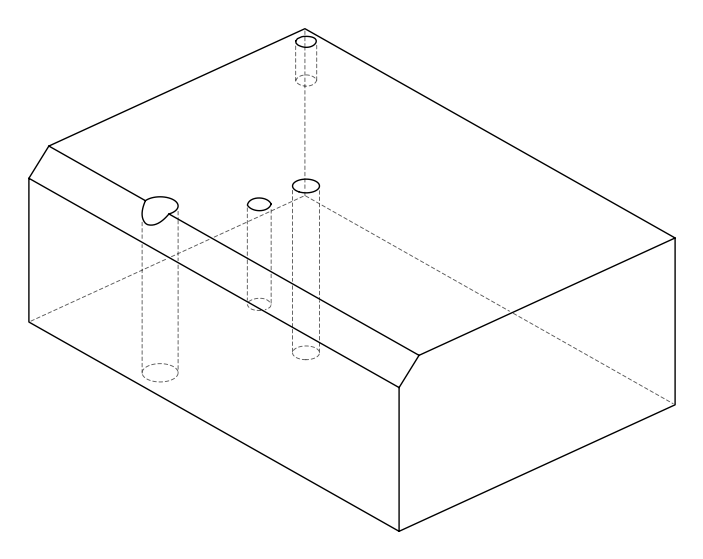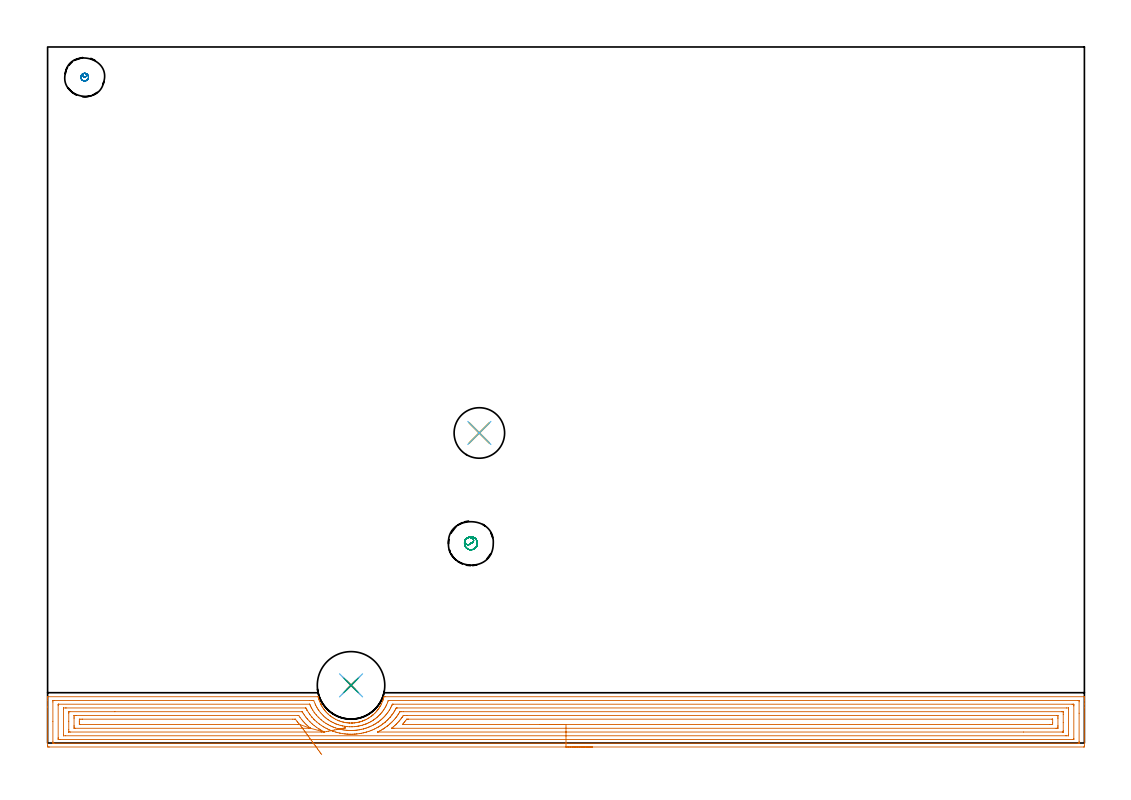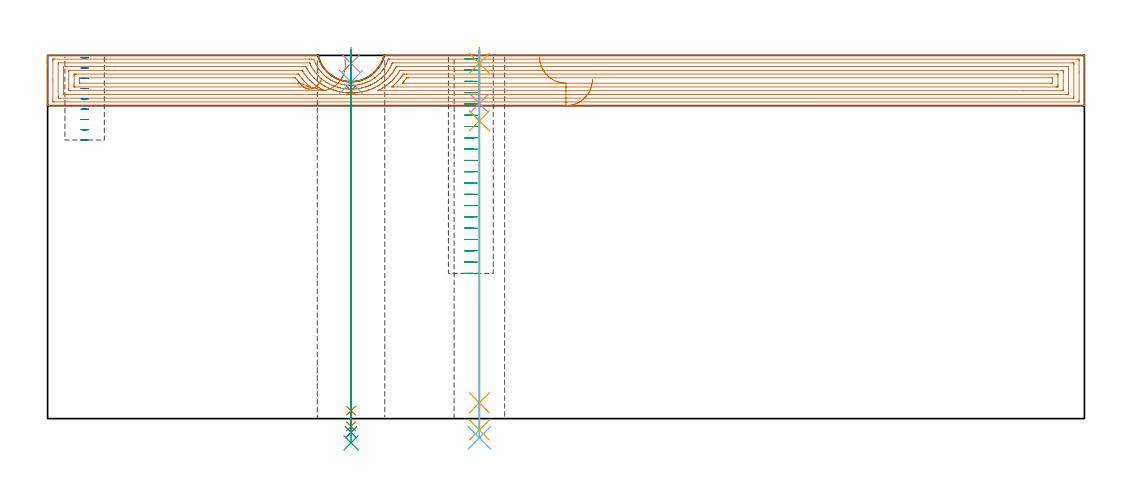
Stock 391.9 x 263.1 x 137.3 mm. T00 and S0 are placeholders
(PLAN: 12 operations, 9 tool changes, 27.9 min)
(1 AREA_MILL | FG_CHAMFER_SURFACE | UGT0205_001 | 22.06 min | 70738 mm3)
(2 MILL_BLIND_HOLE_FROM_SOLID_MATERIAL | STEP1POCKET | NXT0201_011 | Spiral | 0.5 min | 5570 mm3)
(3 MILL_BLIND_HOLE_FROM_SOLID_MATERIAL_1 | STEP1POCKET_1 | NXT0201_011 | Spiral | 2.01 min | 18471 mm3)
(4 SPOT_DRILL | STEP1HOLE | NXT0321_9005460120000 | 0.05 min | 156 mm3)
(5 SPOT_DRILL_1 | STEP1HOLE_1 | NXT0321_9005460120000 | 0.05 min | 188 mm3)
(6 DRILL_BLIND_HOLE_INTO_CENTER | STEP1HOLE | NXT0301_038 | 0.05 min | 249 mm3)
(7 GUN_DRILL_THROUGH_HOLE | STEP1HOLE | UGT0307_002 | 0.62 min | 3575 mm3)
(8 SPADE_DRILL_TO_ENLARGE_THROUGH_HOLE | STEP1HOLE | UGT0306_007 | 0.58 min | 25183 mm3)
(9 DRILL_TO_ENLARGE_THROUGH_HOLE | STEP1HOLE | UGT0301_386 | 0.6 min | 40123 mm3)
(10 DRILL_BLIND_HOLE_INTO_CENTER_1 | STEP1HOLE_1 | NXT0301_092 | 0.08 min | 1724 mm3)
(11 GUN_DRILL_THROUGH_HOLE_1 | STEP1HOLE_1 | UGT0307_009 | 0.68 min | 13608 mm3)
(12 DRILL_TO_ENLARGE_THROUGH_HOLE_1 | STEP1HOLE_1 | UGT0301_258 | 0.59 min | 23774 mm3)
(TOOL UGT0205_001 | Chamfer Mill 20 x 3 x 45 deg. | D20 FL50 Z2)
(TOOL NXT0201_011 | ENDMILL 12mm [2P460-1200-NA 1630] | D12 FL38 Z6)
(TOOL NXT0321_9005460120000 | NC Spot Drill, 142deg, 12mm, Carbide, Uncoated | D12 PA142 FL30 Z2)
(TOOL NXT0301_038 | Carbide Drill 6.7mm [860.1-0670-034A1-MM 2214] | D6.7 PA140 FL53 Z2)
(TOOL UGT0307_002 | Gun Drill 6 mm | D6 PA130 FL24 Z1)
(TOOL UGT0306_007 | Spade Drill 16.5mm | D16.5 PA132 FL10 Z2)
(TOOL UGT0301_386 | Twist Drill 25.5 mm | D25.5 PA118 FL165 Z2)
(TOOL NXT0301_092 | Carbide Drill 12.1mm [860.1-1210-061A1-MM 2214] | D12.1 PA140 FL77 Z2)
(TOOL UGT0307_009 | Gun Drill 12 mm | D12 PA130 FL24 Z1)
(TOOL UGT0301_258 | Twist Drill 19.1 mm | D19.1 PA118 FL140 Z2)
(OP 1 AREA_MILL)
G17 G21 G94 G90
T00 M6
G54
G17 G0 G90 X205.95 Y-1.5 S1061 M3
G43 Z147.3 H0
Z128.3
G94 G1 X205.912 Z127.428 F250.
X205.798 Z126.564
X205.609 Z125.712
X205.347 Z124.88
X205.013 Z124.074
X204.61 Z123.3
X204.142 Z122.564
X203.61 Z121.872
X203.021 Z121.229
X202.378 Z120.64
X201.686 Z120.109
X200.95 Z119.64
X200.176 Z119.237
X199.37 Z118.903
X198.538 Z118.641
X197.686 Z118.452
X196.822 Z118.338
X195.95 Z118.3
X0.626
X0.319 Y-1.497 Z118.302
X0.01 Y-1.492 Z118.306
X0. Y-1.179 Z118.619
Y13.614 Z133.41
Y16.021 Z135.816
Y16.736 Z136.535
Y17.029 Z136.828
X0.007 Y17.445 Z137.237
X0.01 Y17.497 Z137.288
X0.179 Y17.5 Z137.3
X102.087
X102.252 Y17.497 Z137.288
X102.272 Y17.441 Z137.234
X102.358 Y17.144 Z136.941
X102.421 Y16.912 Z136.708
X102.506 Y16.597 Z136.396
X102.579 Y16.346 Z136.145
X102.702 Y16.021 Z135.817
X102.766 Y15.848 Z135.647
X102.818 Y15.709 Z135.509
X103.194 Y14.824 Z134.62
X103.261 Y14.684 Z134.478
X103.328 Y14.542 Z134.34
X103.35 Y14.5 Z134.299
X103.428 Y14.349 Z134.149
X103.473 Y14.265 Z134.062
X103.488 Y14.238 Z134.035
X103.53 Y14.162 Z133.96
X103.659 Y13.935 Z133.735
X103.931 Y13.488 Z133.288
X104.218 Y13.048 Z132.848
X104.366 Y12.834 Z132.634
X104.625 Y12.495 Z132.294
X104.656 Y12.456 Z132.255
X104.769 Y12.315 Z132.112
X104.891 Y12.162 Z131.96
X105.073 Y11.946 Z131.745
X105.26 Y11.734 Z131.534
X105.422 Y11.565 Z131.363
X105.7 Y11.275 Z131.073
X105.923 Y11.058 Z130.855
X106.11 Y10.885 Z130.683
X106.153 Y10.845 Z130.643
X106.7 Y10.377 Z130.177
X106.865 Y10.245 Z130.044
X107.047 Y10.108 Z129.906
X107.484 Y9.799 Z129.596
X107.927 Y9.501 Z129.299
X108.384 Y9.233 Z129.03
X108.834 Y8.988 Z128.787
X109.611 Y8.613 Z128.413
X109.727 Y8.563 Z128.363
X110.133 Y8.405 Z128.202
X110.172 Y8.389 Z128.186
X110.634 Y8.223 Z128.021
X111.093 Y8.078 Z127.877
X111.514 Y7.962 Z127.759
X111.784 Y7.897 Z127.696
X111.92 Y7.865 Z127.662
X111.96 Y7.855 Z127.653
X112.195 Y7.806 Z127.605
X112.408 Y7.762 Z127.561
X112.6 Y7.726 Z127.525
X112.762 Y7.703 Z127.502
X112.95 Y7.675 Z127.475
X113.301 Y7.633 Z127.43
X113.767 Y7.592 Z127.385
X113.987 Y7.578 Z127.374
X114.155 Y7.57 Z127.362
X114.224 Y7.566 Z127.36
X114.753 Y7.553 Z127.351
X114.844 Y7.554 Z127.353
X115.049 Y7.56 Z127.356
X115.088 Y7.561 Z127.358
X115.17 Y7.565 Z127.364
X115.535 Y7.584 Z127.382
X115.943 Y7.622 Z127.418
X115.982 Y7.625 Z127.421
X116.15 Y7.646 Z127.443
X116.615 Y7.703 Z127.502
X116.8 Y7.728 Z127.524
X116.837 Y7.735 Z127.53
X116.875 Y7.742 Z127.538
X117.102 Y7.791 Z127.587
X117.284 Y7.831 Z127.626
X117.725 Y7.925 Z127.724
X117.769 Y7.934 Z127.734
X118.021 Y8. Z127.798
X118.216 Y8.051 Z127.849
X118.625 Y8.176 Z127.972
X118.662 Y8.187 Z127.984
X119.072 Y8.329 Z128.127
X119.11 Y8.343 Z128.141
X119.556 Y8.516 Z128.312
X119.738 Y8.591 Z128.391
X119.789 Y8.613 Z128.413
X119.966 Y8.698 Z128.496
X120.449 Y8.927 Z128.726
X120.898 Y9.165 Z128.963
X121.343 Y9.42 Z129.218
X121.471 Y9.502 Z129.298
X122.236 Y10.025 Z129.822
X122.51 Y10.234 Z130.034
X122.694 Y10.377 Z130.172
X122.71 Y10.389 Z130.185
X122.797 Y10.461 Z130.26
X122.983 Y10.618 Z130.417
X123.048 Y10.674 Z130.471
X123.095 Y10.713 Z130.511
X123.13 Y10.742 Z130.541
X123.698 Y11.274 Z131.074
X123.982 Y11.565 Z131.365
X124.023 Y11.607 Z131.407
X124.244 Y11.862 Z131.661
X124.503 Y12.162 Z131.96
X124.575 Y12.252 Z132.051
X124.737 Y12.456 Z132.252
X124.882 Y12.636 Z132.435
X124.917 Y12.678 Z132.478
X125.179 Y13.048 Z132.848
X125.329 Y13.276 Z133.075
X125.469 Y13.489 Z133.288
X125.555 Y13.627 Z133.427
X125.656 Y13.793 Z133.589
X125.745 Y13.936 Z133.735
X125.776 Y13.989 Z133.789
X125.799 Y14.027 Z133.827
X125.81 Y14.047 Z133.846
X125.911 Y14.238 Z134.034
X126.014 Y14.434 Z134.23
X126.203 Y14.823 Z134.621
X126.587 Y15.709 Z135.509
X126.704 Y16.008 Z135.808
X126.769 Y16.218 Z136.018
X126.888 Y16.597 Z136.395
X126.975 Y16.912 Z136.71
X127.002 Y17.007 Z136.805
X127.148 Y17.501 Z137.285
X127.564 Y17.5 Z137.3
X391.721
X391.89 Y17.497 Z137.288
X391.893 Y17.445 Z137.237
X391.9 Y17.029 Z136.828
Y16.736 Z136.535
Y16.021 Z135.816
Y14.772 Z134.569
Y13.347 Z133.143
Y-0.912 Z118.886
X391.898 Y-1.181 Z118.617
X391.89 Y-1.492 Z118.306
X391.579 Y-1.499 Z118.299
X195.95 Y-1.5 Z118.3
Y-0.086 Z119.714
X2.414 Y-0.085 Z119.715
X2.349 Y-0.084 Z119.716
X2.219 Y-0.081 Z119.719
X2.01 Y-0.073 Z119.727
X2.008 Y-0.021 Z119.779
X2.001 Y0.391 Z120.191
X2. Y8.206 Z128.006
Y15.542 Z135.342
X2.004 Y16.021 Z135.821
X2.007 Y16.071 Z135.871
X2.008 Y16.078 Z135.878
X2.067 Y16.082 Z135.882
X2.154 Y16.084 Z135.884
X2.284 Y16.086 Z135.886
X2.349
X98.958
X99.791 Y16.083 Z135.883
X99.852 Y16.08 Z135.88
X100.622 Y16.021 Z135.821
X101.147 Y14.73 Z134.53
X101.372 Y14.238 Z134.038
X101.64 Y13.704 Z133.504
X101.849 Y13.347 Z133.147
X102.158 Y12.831 Z132.631
X102.408 Y12.456 Z132.256
X102.534 Y12.273 Z132.073
X103.081 Y11.565 Z131.365
X103.428 Y11.151 Z130.951
X103.871 Y10.674 Z130.474
X104.322 Y10.22 Z130.02
X104.812 Y9.782 Z129.582
X105.216 Y9.439 Z129.239
X105.525 Y9.197 Z128.997
X105.943 Y8.891 Z128.691
X106.11 Y8.774 Z128.574
X106.478 Y8.524 Z128.324
X107.004 Y8.207 Z128.007
X107.084 Y8.161 Z127.961
X107.38 Y8. Z127.8
X107.898 Y7.736 Z127.536
X108.421 Y7.478 Z127.278
X108.792 Y7.316 Z127.116
X108.878 Y7.28 Z127.08
X108.939 Y7.256 Z127.056
X109.323 Y7.109 Z126.909
X109.686 Y6.981 Z126.781
X109.88 Y6.915 Z126.715
X110.58 Y6.708 Z126.508
X111.123 Y6.567 Z126.367
X111.474 Y6.486 Z126.286
X111.596 Y6.461 Z126.261
X112.313 Y6.327 Z126.127
X112.367 Y6.319 Z126.119
X113.166 Y6.218 Z126.018
X113.261 Y6.209 Z126.009
X113.271 Y6.208 Z126.008
X114.155 Y6.154 Z125.954
X114.222 Y6.151 Z125.951
X115.049 Y6.148 Z125.948
X115.118 Y6.149 Z125.949
X115.943 Y6.195 Z125.995
X115.964 Y6.196 Z125.996
X116.203 Y6.218 Z126.018
X116.879 Y6.3 Z126.1
X117.282 Y6.36 Z126.16
X117.626 Y6.427 Z126.227
X117.731 Y6.449 Z126.249
X118.271 Y6.571 Z126.371
X118.625 Y6.657 Z126.457
X118.984 Y6.751 Z126.551
X119.519 Y6.915 Z126.715
X119.665 Y6.963 Z126.763
X120.083 Y7.109 Z126.909
X120.36 Y7.214 Z127.014
X120.413 Y7.236 Z127.036
X120.947 Y7.468 Z127.268
X121.307 Y7.636 Z127.436
X121.552 Y7.755 Z127.555
X122.032 Y8. Z127.8
X122.165 Y8.071 Z127.871
X122.201 Y8.091 Z127.891
X122.703 Y8.391 Z128.191
X123.095 Y8.647 Z128.447
X123.241 Y8.745 Z128.545
X123.451 Y8.891 Z128.691
X123.762 Y9.117 Z128.917
X123.989 Y9.287 Z129.087
X124.264 Y9.508 Z129.308
X124.595 Y9.782 Z129.582
X124.748 Y9.917 Z129.717
X124.882 Y10.039 Z129.839
X125.206 Y10.351 Z130.151
X125.536 Y10.674 Z130.474
X125.654 Y10.796 Z130.596
X125.776 Y10.928 Z130.728
X126.071 Y11.271 Z131.071
X126.318 Y11.565 Z131.365
X126.476 Y11.759 Z131.559
X126.67 Y12.005 Z131.805
X126.859 Y12.268 Z132.068
X126.987 Y12.456 Z132.256
X127.216 Y12.804 Z132.604
X127.564 Y13.347 Z133.147
X127.873 Y13.93 Z133.73
X128.024 Y14.238 Z134.038
X128.162 Y14.534 Z134.334
X128.458 Y15.202 Z135.002
X128.678 Y15.801 Z135.601
X128.756 Y16.021 Z135.821
X128.769 Y16.057 Z135.857
X128.778 Y16.073 Z135.873
X128.782 Y16.077 Z135.877
X128.832 Y16.079 Z135.879
X129.092 Y16.084 Z135.884
X129.222 Y16.086 Z135.886
X129.287
X389.486 Y16.085 Z135.885
X389.551
X389.681 Y16.081 Z135.881
X389.89 Y16.073 Z135.873
X389.892 Y16.021 Z135.821
X389.899 Y15.61 Z135.41
X389.9 Y11.255 Z131.055
Y0.458 Z120.258
X389.896 Y-0.021 Z119.779
X389.893 Y-0.071 Z119.729
X389.892 Y-0.078 Z119.722
X389.833 Y-0.081 Z119.719
X389.747 Y-0.084 Z119.716
X389.616 Y-0.086 Z119.714
X389.551
X195.95
Y1.329 Z121.129
X4.636
X4.202 Y1.331 Z121.131
X4.058 Y1.333 Z121.133
X4.014 Y1.335 Z121.135
X4.009 Y1.427 Z121.227
X4.004 Y1.56 Z121.36
X4.001 Y1.762 Z121.562
X4. Y1.963 Z121.763
X4.001 Y14.238 Z134.038
X4.002 Y14.437 Z134.237
X4.01 Y14.64 Z134.44
X4.02 Y14.665 Z134.465
X4.04 Y14.667 Z134.467
X4.093 Y14.67 Z134.47
X4.202 Y14.671 Z134.471
X98.958
X99.02 Y14.67 Z134.47
X99.058 Y14.667 Z134.467
X99.073 Y14.665 Z134.465
X99.085 Y14.641 Z134.441
X99.173 Y14.453 Z134.253
X99.271 Y14.238 Z134.038
X99.528 Y13.671 Z133.471
X99.697 Y13.347 Z133.147
X99.852 Y13.057 Z132.857
X100.217 Y12.456 Z132.256
X100.746 Y11.634 Z131.434
X100.797 Y11.565 Z131.365
X100.953 Y11.359 Z131.159
X101.502 Y10.674 Z130.474
X101.64 Y10.507 Z130.307
X102.313 Y9.782 Z129.582
X102.534 Y9.56 Z129.36
X103.259 Y8.891 Z128.691
X103.428 Y8.745 Z128.545
X104.194 Y8.128 Z127.928
X104.322 Y8.036 Z127.836
X104.374 Y8. Z127.8
X105.216 Y7.434 Z127.234
X105.753 Y7.109 Z126.909
X106.11 Y6.91 Z126.71
X106.542 Y6.678 Z126.478
X107.004 Y6.455 Z126.255
X107.509 Y6.218 Z126.018
X107.898 Y6.053 Z125.853
X108.175 Y5.941 Z125.741
X108.792 Y5.718 Z125.518
X109.53 Y5.482 Z125.282
X109.686 Y5.437 Z125.237
X110.08 Y5.326 Z125.126
X110.58 Y5.204 Z125.004
X110.739 Y5.167 Z124.967
X111.474 Y5.025 Z124.825
X111.845 Y4.956 Z124.756
X112.367 Y4.888 Z124.688
X112.87 Y4.826 Z124.626
X113.261 Y4.795 Z124.595
X113.832 Y4.758 Z124.558
X114.155 Y4.742 Z124.542
X114.747 Y4.736 Z124.536
X115.049
X115.615 Y4.762 Z124.562
X115.943 Y4.782 Z124.582
X116.45 Y4.821 Z124.621
X116.837 Y4.866 Z124.666
X117.248 Y4.917 Z124.717
X117.731 Y4.982 Z124.782
X118.019 Y5.039 Z124.839
X118.625 Y5.164 Z124.964
X118.758 Y5.194 Z124.994
X119.328 Y5.326 Z125.126
X119.479 Y5.366 Z125.166
X119.519 Y5.377 Z125.177
X120.166 Y5.572 Z125.372
X120.413 Y5.65 Z125.45
X120.833 Y5.798 Z125.598
X121.307 Y5.974 Z125.774
X121.482 Y6.043 Z125.843
X121.901 Y6.218 Z126.018
X122.108 Y6.31 Z126.11
X122.201 Y6.354 Z126.154
X122.709 Y6.602 Z126.402
X123.095 Y6.8 Z126.6
X123.296 Y6.908 Z126.708
X123.657 Y7.109 Z126.909
X123.866 Y7.231 Z127.031
X123.989 Y7.306 Z127.106
X124.407 Y7.583 Z127.383
X124.882 Y7.901 Z127.701
X124.941 Y7.942 Z127.742
X125.021 Y8. Z127.8
X125.45 Y8.326 Z128.126
X125.776 Y8.578 Z128.378
X125.948 Y8.72 Z128.52
X126.147 Y8.891 Z128.691
X126.422 Y9.139 Z128.939
X126.67 Y9.367 Z129.167
X126.882 Y9.572 Z129.372
X127.093 Y9.782 Z129.582
X127.324 Y10.022 Z129.822
X127.564 Y10.284 Z130.084
X127.745 Y10.493 Z130.293
X127.897 Y10.674 Z130.474
X128.149 Y10.982 Z130.782
X128.458 Y11.369 Z131.169
X128.541 Y11.482 Z131.282
X128.598 Y11.565 Z131.365
X128.901 Y12.015 Z131.815
X129.191 Y12.456 Z132.256
X129.254 Y12.554 Z132.354
X129.352 Y12.714 Z132.514
X129.579 Y13.121 Z132.921
X129.699 Y13.347 Z133.147
X129.882 Y13.71 Z133.51
X130.131 Y14.238 Z134.038
X130.167 Y14.317 Z134.117
X130.246 Y14.497 Z134.297
X130.317 Y14.638 Z134.438
X130.338 Y14.665 Z134.465
X130.362 Y14.667 Z134.467
X130.476 Y14.669 Z134.469
X130.706 Y14.671 Z134.471
X387.264
X387.698 Y14.669 Z134.469
X387.842 Y14.667 Z134.467
X387.886 Y14.665 Z134.465
X387.891 Y14.574 Z134.374
X387.896 Y14.44 Z134.24
X387.899 Y14.238 Z134.038
X387.9 Y14.037 Z133.837
X387.899 Y1.762 Z121.562
X387.898 Y1.563 Z121.363
X387.89 Y1.36 Z121.16
X387.88 Y1.335 Z121.135
X387.86 Y1.333 Z121.133
X387.807 Y1.33 Z121.13
X387.698 Y1.329 Z121.129
X195.95
Y2.743 Z122.543
X6.793
X6.065 Y2.747 Z122.547
X6.024 Y2.749 Z122.549
X6.01 Y2.752 Z122.552
X6.008 Y2.774 Z122.574
X6.003 Y2.882 Z122.682
X6.001 Y3.099 Z122.899
Y12.897 Z132.697
X6.003 Y13.117 Z132.917
X6.008 Y13.226 Z133.026
X6.01 Y13.248 Z133.048
X6.028 Y13.251 Z133.051
X6.083 Y13.254 Z133.054
X6.884 Y13.257 Z133.057
X6.974
X97.44
X97.53 Y13.256 Z133.056
X97.574 Y13.253 Z133.053
X97.592 Y13.251 Z133.051
X97.611 Y13.237 Z133.037
X97.736 Y13.007 Z132.807
X97.994 Y12.526 Z132.326
X98.036 Y12.456 Z132.256
X98.065 Y12.408 Z132.208
X98.596 Y11.565 Z131.365
X98.958 Y11.011 Z130.811
X99.215 Y10.674 Z130.474
X99.852 Y9.86 Z129.66
X99.921 Y9.782 Z129.582
X100.604 Y9.033 Z128.833
X100.742 Y8.891 Z128.691
X100.746 Y8.887 Z128.687
X100.996 Y8.643 Z128.443
X101.64 Y8.05 Z127.85
X101.699 Y8. Z127.8
X102.534 Y7.329 Z127.129
X102.819 Y7.109 Z126.909
X103.428 Y6.688 Z126.488
X104.146 Y6.218 Z126.018
X104.322 Y6.108 Z125.908
X104.592 Y5.949 Z125.749
X105.216 Y5.619 Z125.419
X105.79 Y5.326 Z125.126
X106.11 Y5.172 Z124.972
X106.401 Y5.037 Z124.837
X107.004 Y4.787 Z124.587
X107.881 Y4.452 Z124.252
X107.898 Y4.446 Z124.246
X107.929 Y4.435 Z124.235
X108.792 Y4.172 Z123.972
X109.163 Y4.065 Z123.865
X109.686 Y3.93 Z123.73
X110.346 Y3.777 Z123.577
X110.58 Y3.73 Z123.53
X111.455 Y3.562 Z123.362
X111.474 Y3.56 Z123.36
X111.588 Y3.544 Z123.344
X112.367 Y3.448 Z123.248
X112.476 Y3.435 Z123.235
X113.104 Y3.382 Z123.182
X113.261 Y3.369 Z123.169
X113.449 Y3.357 Z123.157
X113.609 Y3.349 Z123.149
X114.155 Y3.328 Z123.128
X114.379 Y3.321 Z123.121
X114.548 Y3.32 Z123.12
X115.049 Y3.322 Z123.122
X115.266 Y3.328 Z123.128
X115.796 Y3.349 Z123.149
X115.943 Y3.357 Z123.157
X116.12 Y3.368 Z123.168
X116.267 Y3.38 Z123.18
X116.837 Y3.429 Z123.229
X116.942 Y3.439 Z123.239
X117.796 Y3.544 Z123.344
X118.504 Y3.665 Z123.465
X118.625 Y3.688 Z123.488
X119.241 Y3.821 Z123.621
X119.519 Y3.885 Z123.685
X119.963 Y3.992 Z123.792
X120.413 Y4.114 Z123.914
X120.663 Y4.186 Z123.986
X121.307 Y4.38 Z124.18
X121.349 Y4.393 Z124.193
X121.469 Y4.435 Z124.235
X122.003 Y4.633 Z124.433
X122.201 Y4.709 Z124.509
X122.64 Y4.888 Z124.688
X123.095 Y5.081 Z124.881
X123.264 Y5.157 Z124.957
X123.626 Y5.326 Z125.126
X123.869 Y5.445 Z125.245
X123.989 Y5.506 Z125.306
X124.452 Y5.755 Z125.555
X124.882 Y5.992 Z125.792
X125.026 Y6.074 Z125.874
X125.266 Y6.218 Z126.018
X125.577 Y6.417 Z126.217
X125.776 Y6.548 Z126.348
X126.109 Y6.777 Z126.577
X126.584 Y7.109 Z126.909
X126.634 Y7.145 Z126.945
X126.67 Y7.172 Z126.972
X127.136 Y7.536 Z127.336
X127.564 Y7.88 Z127.68
X127.63 Y7.935 Z127.735
X127.704 Y8. Z127.8
X128.096 Y8.361 Z128.161
X128.458 Y8.697 Z128.497
X128.557 Y8.793 Z128.593
X128.654 Y8.891 Z128.691
X128.996 Y9.246 Z129.046
X129.352 Y9.638 Z129.438
X129.419 Y9.716 Z129.516
X129.476 Y9.782 Z129.582
X129.822 Y10.205 Z130.005
X130.202 Y10.674 Z130.474
X130.221 Y10.698 Z130.498
X130.246 Y10.731 Z130.531
X130.585 Y11.227 Z131.027
X130.813 Y11.565 Z131.365
X130.942 Y11.763 Z131.563
X131.14 Y12.078 Z131.878
X131.354 Y12.456 Z132.256
X131.596 Y12.892 Z132.692
X131.711 Y13.103 Z132.903
X131.761 Y13.193 Z132.993
X131.792 Y13.246 Z133.046
X131.834 Y13.25 Z133.05
X132.034 Y13.255 Z133.055
X132.125 Y13.257 Z133.057
X385.107
X385.835 Y13.253 Z133.053
X385.875 Y13.251 Z133.051
X385.89 Y13.248 Z133.048
X385.892 Y13.226 Z133.026
X385.897 Y13.118 Z132.918
X385.899 Y12.901 Z132.701
Y3.104 Z122.904
X385.896 Y2.883 Z122.683
X385.892 Y2.774 Z122.574
X385.89 Y2.752 Z122.552
X385.872 Y2.749 Z122.549
X385.817 Y2.746 Z122.546
X385.016 Y2.743 Z122.543
X384.926
X195.95
Y4.157 Z123.957
X124.813 Y4.158 Z123.958
X124.775 Y4.159 Z123.959
X124.769 Y4.16 Z123.96
X124.789 Y4.172 Z123.972
X124.823 Y4.19 Z123.99
X124.882 Y4.219 Z124.019
X125.026 Y4.292 Z124.092
X125.307 Y4.435 Z124.235
X125.613 Y4.598 Z124.398
X125.776 Y4.688 Z124.488
X126.183 Y4.921 Z124.721
X126.67 Y5.206 Z125.006
X126.745 Y5.252 Z125.052
X126.859 Y5.326 Z125.126
X127.28 Y5.61 Z125.41
X127.564 Y5.804 Z125.604
X127.807 Y5.976 Z125.776
X128.141 Y6.218 Z126.018
X128.322 Y6.353 Z126.153
X128.458 Y6.458 Z126.258
X128.818 Y6.75 Z126.55
X129.254 Y7.109 Z126.909
X129.352 Y7.194 Z126.994
X129.77 Y7.583 Z127.383
X130.246 Y8.03 Z127.83
X130.668 Y8.471 Z128.271
X131.05 Y8.891 Z128.691
X131.092 Y8.939 Z128.739
X131.14 Y8.994 Z128.794
X131.496 Y9.427 Z129.227
X131.786 Y9.782 Z129.582
X131.895 Y9.921 Z129.721
X132.034 Y10.102 Z129.902
X132.27 Y10.439 Z130.239
X132.43 Y10.674 Z130.474
X132.628 Y10.973 Z130.773
X132.928 Y11.435 Z131.235
X133.161 Y11.811 Z131.611
X133.189 Y11.836 Z131.636
X133.264 Y11.838 Z131.638
X133.544 Y11.842 Z131.642
X133.822 Y11.843 Z131.643
X134.437
X383.228
X383.847 Y11.839 Z131.639
X383.879 Y11.836 Z131.636
X383.89 Y11.833 Z131.633
X383.896 Y11.79 Z131.59
X383.898 Y11.565 Z131.365
X383.9 Y10.895 Z130.695
Y7.776 Z127.576
Y4.657 Z124.457
X383.899 Y4.435 Z124.235
X383.897 Y4.268 Z124.068
X383.893 Y4.185 Z123.985
X383.891 Y4.169 Z123.969
X383.865 Y4.164 Z123.964
X383.787 Y4.161 Z123.961
X383.507 Y4.158 Z123.958
X368.927 Y4.157 Z123.957
X195.95
Y5.571 Z125.371
X130.894
X130.499 Y5.573 Z125.373
X130.246 Y5.575 Z125.375
X130.085 Y5.578 Z125.378
X130.168 Y5.677 Z125.477
X130.187 Y5.696 Z125.496
X130.246 Y5.748 Z125.548
X130.502 Y5.963 Z125.763
X130.802 Y6.218 Z126.018
X131.14 Y6.519 Z126.319
X131.446 Y6.804 Z126.604
X131.767 Y7.109 Z126.909
X131.902 Y7.24 Z127.04
X132.034 Y7.373 Z127.173
X132.34 Y7.695 Z127.495
X132.618 Y8. Z127.8
X132.763 Y8.164 Z127.964
X132.928 Y8.355 Z128.155
X133.171 Y8.649 Z128.449
X133.369 Y8.891 Z128.691
X133.569 Y9.143 Z128.943
X133.822 Y9.468 Z129.268
X133.953 Y9.652 Z129.452
X134.044 Y9.782 Z129.582
X134.318 Y10.179 Z129.979
X134.436 Y10.348 Z130.148
X134.483 Y10.413 Z130.213
X134.555 Y10.422 Z130.222
X134.716 Y10.425 Z130.225
X134.962 Y10.428 Z130.228
X135.61 Y10.429 Z130.229
X135.855
X381.441 Y10.428 Z130.228
X381.688 Y10.427 Z130.227
X381.821 Y10.424 Z130.224
X381.881 Y10.422 Z130.222
X381.89 Y10.391 Z130.191
X381.897 Y10.219 Z130.019
X381.899 Y9.782 Z129.582
X381.9 Y9.325 Z129.125
Y6.651 Z126.451
X381.899 Y6.218 Z126.018
X381.896 Y5.763 Z125.563
X381.89 Y5.608 Z125.408
X381.879 Y5.578 Z125.378
X381.845 Y5.576 Z125.376
X381.765 Y5.574 Z125.374
X381.441 Y5.572 Z125.372
X381.195 Y5.571 Z125.371
X195.95
Y6.985 Z126.785
X134.592 Y6.986 Z126.786
X134.344 Y6.989 Z126.789
X134.18 Y6.992 Z126.792
X134.106 Y6.999 Z126.799
X134.123 Y7.022 Z126.822
X134.195 Y7.109 Z126.909
X134.436 Y7.388 Z127.188
X134.716 Y7.713 Z127.513
X134.846 Y7.87 Z127.67
X134.953 Y8. Z127.8
X135.244 Y8.365 Z128.165
X135.61 Y8.83 Z128.63
X135.635 Y8.866 Z128.666
X135.654 Y8.891 Z128.691
X135.727 Y8.986 Z128.786
X135.743 Y9.004 Z128.804
X135.843 Y9.008 Z128.808
X136.008 Y9.012 Z128.812
X136.256 Y9.014 Z128.814
X136.38 Y9.015 Z128.815
X379.653
X379.777 Y9.014 Z128.814
X379.859 Y9.011 Z128.811
X379.884 Y9.008 Z128.808
X379.89 Y9.001 Z128.801
X379.895 Y8.973 Z128.773
X379.898 Y8.891 Z128.691
X379.899 Y7.754 Z127.554
X379.893 Y7.109 Z126.909
X379.89 Y6.992 Z126.792
X379.774 Y6.988 Z126.788
X379.653 Y6.987 Z126.787
X378.883 Y6.985 Z126.785
X195.95
X195.078 Z126.823
X194.214 Z126.937
X193.362 Z127.126
X192.53 Z127.388
X191.724 Z127.722
X190.95 Z128.125
X190.214 Z128.594
X189.522 Z129.125
X188.879 Z129.714
X188.29 Z130.358
X187.758 Z131.05
X187.29 Z131.785
X186.887 Z132.559
X186.553 Z133.365
X186.291 Z134.197
X186.102 Z135.049
X185.988 Z135.914
X185.95 Z136.785
G0 Z147.3
X112.369 Y5.707
Z135.695
G1 X112.496 Y5.732 Z134.832
X112.548 Y5.743 Z133.962
X112.526 Y5.738 Z133.089
X112.43 Y5.719 Z132.223
X112.26 Y5.685 Z131.368
X112.017 Y5.637 Z130.531
X111.704 Y5.575 Z129.719
X111.322 Y5.499 Z128.938
X110.876 Y5.41 Z128.194
X110.367 Y5.309 Z127.493
X109.8 Y5.197 Z126.839
X109.18 Y5.073 Z126.238
X108.511 Y4.94 Z125.695
X107.797 Y4.799 Z125.213
X107.046 Y4.649 Z124.796
X106.261 Y4.493 Z124.448
X105.45 Y4.332 Z124.171
X104.618 Y4.167 Z123.967
X104.596 Y4.162 Z123.962
X104.563 Y4.16 Z123.96
X104.322 Y4.158 Z123.958
X103.707 Y4.157 Z123.957
X103.428
X8.671 Y4.158 Z123.958
X8.053 Y4.161 Z123.961
X8.021 Y4.164 Z123.964
X8.01 Y4.167 Z123.967
X8.004 Y4.21 Z124.01
X8.001 Y4.435 Z124.235
X8. Y5.105 Z124.905
Y8.224 Z128.024
Y11.343 Z131.143
X8.001 Y11.565 Z131.365
X8.003 Y11.732 Z131.532
X8.007 Y11.815 Z131.615
X8.009 Y11.831 Z131.631
X8.035 Y11.836 Z131.636
X8.113 Y11.839 Z131.639
X8.393 Y11.842 Z131.642
X25.429 Y11.843 Z131.643
X95.998
X96.137 Y11.841 Z131.641
X96.206 Y11.838 Z131.638
X96.218 Y11.837 Z131.637
X96.237 Y11.817 Z131.617
X96.277 Y11.766 Z131.566
X96.402 Y11.565 Z131.365
X96.606 Y11.236 Z131.036
X96.972 Y10.674 Z130.474
X97.171 Y10.377 Z130.177
X97.627 Y9.782 Z129.582
X98.065 Y9.224 Z129.024
X98.218 Y9.044 Z128.844
X98.354 Y8.891 Z128.691
X98.958 Y8.24 Z128.04
X99.197 Y8. Z127.8
X99.852 Y7.381 Z127.181
X100.153 Y7.109 Z126.909
X100.746 Y6.626 Z126.426
X101.261 Y6.218 Z126.018
X101.64 Y5.946 Z125.746
X102.501 Y5.359 Z125.159
X102.534 Y5.338 Z125.138
X102.552 Y5.326 Z125.126
X103.097 Y4.995 Z124.795
X103.428 Y4.805 Z124.605
X104.109 Y4.435 Z124.235
X104.322 Y4.325 Z124.125
X104.548 Y4.21 Z124.01
X104.618 Y4.167 Z123.967
X99.363 Y5.577 Z125.377
X99.357 Y5.575 Z125.375
X99.327 Y5.573 Z125.373
X98.958 Y5.571 Z125.371
X98.713
X10.459 Y5.572 Z125.372
X10.212 Y5.573 Z125.373
X10.079 Y5.576 Z125.376
X10.019 Y5.578 Z125.378
X10.01 Y5.609 Z125.409
X10.003 Y5.781 Z125.581
X10.001 Y6.218 Z126.018
X10. Y6.676 Z126.476
Y9.349 Z129.149
X10.001 Y9.782 Z129.582
X10.004 Y10.237 Z130.037
X10.01 Y10.392 Z130.192
X10.021 Y10.422 Z130.222
X10.055 Y10.424 Z130.224
X10.135 Y10.426 Z130.226
X10.459 Y10.428 Z130.228
X10.705 Y10.429 Z130.229
X94.489 Y10.428 Z130.228
X94.736 Y10.427 Z130.227
X94.851 Y10.424 Z130.224
X94.904 Y10.422 Z130.222
X94.971 Y10.343 Z130.143
X95.383 Y9.731 Z129.531
X96.037 Y8.891 Z128.691
X96.277 Y8.589 Z128.389
X96.549 Y8.267 Z128.067
X96.79 Y8. Z127.8
X97.171 Y7.59 Z127.39
X97.643 Y7.109 Z126.909
X98.065 Y6.709 Z126.509
X98.6 Y6.218 Z126.018
X98.958 Y5.917 Z125.717
X99.155 Y5.756 Z125.556
X99.286 Y5.646 Z125.446
X99.363 Y5.579 Z125.379
Y5.577 Z125.377
X95.311 Y6.997 Z126.797
X95.28 Y6.992 Z126.792
X95.149 Y6.989 Z126.789
X94.984 Y6.986 Z126.786
X94.737 Y6.985 Z126.785
X94.613
X12.247 Y6.986 Z126.786
X12.123 Y6.987 Z126.787
X12.041 Y6.99 Z126.79
X12.016 Y6.992 Z126.792
X12.01 Y6.999 Z126.799
X12.006 Y7.027 Z126.827
X12.002 Y7.109 Z126.909
X12. Y7.355 Z127.155
Y8. Z127.8
X12.001 Y8.246 Z128.046
X12.008 Y8.891 Z128.691
X12.01 Y9.008 Z128.808
X12.127 Y9.012 Z128.812
X12.247 Y9.013 Z128.813
X13.017 Y9.015 Z128.815
X13.141
X92.701
X93.473 Y9.013 Z128.813
X93.595 Y9.01 Z128.81
X93.631 Y9.008 Z128.808
X93.675 Y8.975 Z128.775
X93.743 Y8.891 Z128.691
X94.28 Y8.208 Z128.008
X94.446 Y8. Z127.8
X94.489 Y7.947 Z127.747
X94.877 Y7.491 Z127.291
X95.215 Y7.109 Z126.909
X95.305 Y7.005 Z126.805
X95.311 Y6.997 Z126.797
X95.725 Y6.43 Z126.279
X96.164 Y5.829 Z125.824
X96.625 Y5.198 Z125.436
X97.104 Y4.542 Z125.117
X97.597 Y3.866 Z124.871
X98.102 Y3.176 Z124.698
X98.613 Y2.476 Z124.6
X99.127 Y1.772 Z124.579
X99.641 Y1.069 Z124.633
X100.15 Y0.372 Z124.763
X100.65 Y-0.313 Z124.968
X101.138 Y-0.981 Z125.246
X101.61 Y-1.626 Z125.595
X102.061 Y-2.245 Z126.012
X102.49 Y-2.832 Z126.495
X102.892 Y-3.382 Z127.039
X103.265 Y-3.893 Z127.64
X103.606 Y-4.359 Z128.294
G0 Z147.3
M5
M2
(OP 2 MILL_BLIND_HOLE_FROM_SOLID_MATERIAL)
G17 G21 G94 G90
T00 M6
G54
G17 G0 G90 X14. Y251.7 S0 M3
G43 Z147.3 H1
Z136.411
G94 G3 X14.725 Y252.425 R0.725 F250.
X14. Y253.15 R0.725
X12.55 Y251.7 R1.45
X14. Y253.15 R-1.45
X13.275 Y252.425 R0.725
X14. Y251.7 R0.725
G0 Z132.522
G3 X14.725 Y252.425 R0.725
X14. Y253.15 R0.725
X12.55 Y251.7 R1.45
X14. Y253.15 R-1.45
X13.275 Y252.425 R0.725
X14. Y251.7 R0.725
G0 Z128.633
G3 X14.725 Y252.425 R0.725
X14. Y253.15 R0.725
X12.55 Y251.7 R1.45
X14. Y253.15 R-1.45
X13.275 Y252.425 R0.725
X14. Y251.7 R0.725
G0 Z124.744
G3 X14.725 Y252.425 R0.725
X14. Y253.15 R0.725
X12.55 Y251.7 R1.45
X14. Y253.15 R-1.45
X13.275 Y252.425 R0.725
X14. Y251.7 R0.725
G0 Z120.856
G3 X14.725 Y252.425 R0.725
X14. Y253.15 R0.725
X12.55 Y251.7 R1.45
X14. Y253.15 R-1.45
X13.275 Y252.425 R0.725
X14. Y251.7 R0.725
G0 Z116.967
G3 X14.725 Y252.425 R0.725
X14. Y253.15 R0.725
X12.55 Y251.7 R1.45
X14. Y253.15 R-1.45
X13.275 Y252.425 R0.725
X14. Y251.7 R0.725
G0 Z113.078
G3 X14.725 Y252.425 R0.725
X14. Y253.15 R0.725
X12.55 Y251.7 R1.45
X14. Y253.15 R-1.45
X13.275 Y252.425 R0.725
X14. Y251.7 R0.725
G0 Z109.189
G3 X14.725 Y252.425 R0.725
X14. Y253.15 R0.725
X12.55 Y251.7 R1.45
X14. Y253.15 R-1.45
X13.275 Y252.425 R0.725
X14. Y251.7 R0.725
G0 Z105.3
G3 X14.725 Y252.425 R0.725
X14. Y253.15 R0.725
X12.55 Y251.7 R1.45
X14. Y253.15 R-1.45
X13.275 Y252.425 R0.725
X14. Y251.7 R0.725
G0 Z147.3
M5
M2
(OP 3 MILL_BLIND_HOLE_FROM_SOLID_MATERIAL_1)
G17 G21 G94 G90
T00 M6
G54
G17 G0 G90 X160. Y75.5 S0 M3
G43 Z147.3 H1
Z136.03
G94 G3 X160.56 Y77.39 R1.028 F250.
X157.945 Y76.834 R1.89
X158.666 Y73.445 R2.45
X157.945 Y76.834 R-2.45
X158.305 Y75.14 R1.225
X160. Y75.5 R1.225
G0 Z131.76
G3 X160.56 Y77.39 R1.028
X157.945 Y76.834 R1.89
X158.666 Y73.445 R2.45
X157.945 Y76.834 R-2.45
X158.305 Y75.14 R1.225
X160. Y75.5 R1.225
G0 Z127.49
G3 X160.56 Y77.39 R1.028
X157.945 Y76.834 R1.89
X158.666 Y73.445 R2.45
X157.945 Y76.834 R-2.45
X158.305 Y75.14 R1.225
X160. Y75.5 R1.225
G0 Z123.22
G3 X160.56 Y77.39 R1.028
X157.945 Y76.834 R1.89
X158.666 Y73.445 R2.45
X157.945 Y76.834 R-2.45
X158.305 Y75.14 R1.225
X160. Y75.5 R1.225
G0 Z118.95
G3 X160.56 Y77.39 R1.028
X157.945 Y76.834 R1.89
X158.666 Y73.445 R2.45
X157.945 Y76.834 R-2.45
X158.305 Y75.14 R1.225
X160. Y75.5 R1.225
G0 Z114.68
G3 X160.56 Y77.39 R1.028
X157.945 Y76.834 R1.89
X158.666 Y73.445 R2.45
X157.945 Y76.834 R-2.45
X158.305 Y75.14 R1.225
X160. Y75.5 R1.225
G0 Z110.41
G3 X160.56 Y77.39 R1.028
X157.945 Y76.834 R1.89
X158.666 Y73.445 R2.45
X157.945 Y76.834 R-2.45
X158.305 Y75.14 R1.225
X160. Y75.5 R1.225
G0 Z106.14
G3 X160.56 Y77.39 R1.028
X157.945 Y76.834 R1.89
X158.666 Y73.445 R2.45
X157.945 Y76.834 R-2.45
X158.305 Y75.14 R1.225
X160. Y75.5 R1.225
G0 Z101.87
G3 X160.56 Y77.39 R1.028
X157.945 Y76.834 R1.89
X158.666 Y73.445 R2.45
X157.945 Y76.834 R-2.45
X158.305 Y75.14 R1.225
X160. Y75.5 R1.225
G0 Z97.6
G3 X160.56 Y77.39 R1.028
X157.945 Y76.834 R1.89
X158.666 Y73.445 R2.45
X157.945 Y76.834 R-2.45
X158.305 Y75.14 R1.225
X160. Y75.5 R1.225
G0 Z93.33
G3 X160.56 Y77.39 R1.028
X157.945 Y76.834 R1.89
X158.666 Y73.445 R2.45
X157.945 Y76.834 R-2.45
X158.305 Y75.14 R1.225
X160. Y75.5 R1.225
G0 Z89.06
G3 X160.56 Y77.39 R1.028
X157.945 Y76.834 R1.89
X158.666 Y73.445 R2.45
X157.945 Y76.834 R-2.45
X158.305 Y75.14 R1.225
X160. Y75.5 R1.225
G0 Z84.79
G3 X160.56 Y77.39 R1.028
X157.945 Y76.834 R1.89
X158.666 Y73.445 R2.45
X157.945 Y76.834 R-2.45
X158.305 Y75.14 R1.225
X160. Y75.5 R1.225
G0 Z80.52
G3 X160.56 Y77.39 R1.028
X157.945 Y76.834 R1.89
X158.666 Y73.445 R2.45
X157.945 Y76.834 R-2.45
X158.305 Y75.14 R1.225
X160. Y75.5 R1.225
G0 Z76.25
G3 X160.56 Y77.39 R1.028
X157.945 Y76.834 R1.89
X158.666 Y73.445 R2.45
X157.945 Y76.834 R-2.45
X158.305 Y75.14 R1.225
X160. Y75.5 R1.225
G0 Z71.98
G3 X160.56 Y77.39 R1.028
X157.945 Y76.834 R1.89
X158.666 Y73.445 R2.45
X157.945 Y76.834 R-2.45
X158.305 Y75.14 R1.225
X160. Y75.5 R1.225
G0 Z67.71
G3 X160.56 Y77.39 R1.028
X157.945 Y76.834 R1.89
X158.666 Y73.445 R2.45
X157.945 Y76.834 R-2.45
X158.305 Y75.14 R1.225
X160. Y75.5 R1.225
G0 Z63.44
G3 X160.56 Y77.39 R1.028
X157.945 Y76.834 R1.89
X158.666 Y73.445 R2.45
X157.945 Y76.834 R-2.45
X158.305 Y75.14 R1.225
X160. Y75.5 R1.225
G0 Z59.17
G3 X160.56 Y77.39 R1.028
X157.945 Y76.834 R1.89
X158.666 Y73.445 R2.45
X157.945 Y76.834 R-2.45
X158.305 Y75.14 R1.225
X160. Y75.5 R1.225
G0 Z54.9
G3 X160.56 Y77.39 R1.028
X157.945 Y76.834 R1.89
X158.666 Y73.445 R2.45
X157.945 Y76.834 R-2.45
X158.305 Y75.14 R1.225
X160. Y75.5 R1.225
G0 Z147.3
M5
M2
(OP 4 SPOT_DRILL)
G17 G21 G94 G90
T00 M6
G54
G17 G0 G90 X114.7 Y21.8 S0 M3
G43 Z147.3 H0
G94 G81 G98 Z134.3 F250. R140.3
G80
M5
M2
(OP 5 SPOT_DRILL_1)
G17 G21 G94 G90
T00 M6
G54
G17 G0 G90 X163.2 Y117.2 S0 M3
G43 Z147.3 H0
G94 G81 G98 Z134.3 F250. R140.3
G80
M5
M2
(OP 6 DRILL_BLIND_HOLE_INTO_CENTER)
G17 G21 G94 G90
T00 M6
G54
G17 G0 G90 X114.7 Y21.8 S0 M3
G43 Z147.3 H1
G94 G81 G98 Z127.25 F250. R139.3
G80
M5
M2
(OP 7 GUN_DRILL_THROUGH_HOLE)
G17 G21 G94 G90
T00 M6
G54
G17 G0 G90 X114.7 Y21.8 M8
G43 Z147.3 H0
Z134.462
S716 M3
G94 G1 Z123.943 F125. M26
G4 X.084
Z3. F250.
G4 X.084
Z-2.899 F125.
G4 X.084
M5
M9
G0 Z134.462
Z147.3
M2
(OP 8 SPADE_DRILL_TO_ENLARGE_THROUGH_HOLE)
G17 G21 G94 G90
T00 M6
G54
G17 G0 G90 X114.7 Y21.8 S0 M3
G43 Z147.3 H0
G94 G73 G98 Z-5.173 F250. Q15.83 R139.3
G80
M5
M2
(OP 9 DRILL_TO_ENLARGE_THROUGH_HOLE)
G17 G21 G94 G90
T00 M6
G54
G17 G0 G90 X114.7 Y21.8 S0 M3
G43 Z147.3 H0
G94 G73 G98 Z-9.161 F250. Q24.41 R139.3
G80
M5
M2
(OP 10 DRILL_BLIND_HOLE_INTO_CENTER_1)
G17 G21 G94 G90
T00 M6
G54
G17 G0 G90 X163.2 Y117.2 S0 M3
G43 Z147.3 H1
G94 G81 G98 Z119.15 F250. R139.3
G80
M5
M2
(OP 11 GUN_DRILL_THROUGH_HOLE_1)
G17 G21 G94 G90
T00 M6
G54
G17 G0 G90 X163.2 Y117.2 M8
G43 Z147.3 H0
Z133.51
S716 M3
G94 G1 Z112.536 F125. M26
G4 X.084
Z6. F250.
G4 X.084
Z-4.298 F125.
G4 X.084
M5
M9
G0 Z133.51
Z147.3
M2
(OP 12 DRILL_TO_ENLARGE_THROUGH_HOLE_1)
G17 G21 G94 G90
T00 M6
G54
G17 G0 G90 X163.2 Y117.2 S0 M3
G43 Z147.3 H0
G94 G73 G98 Z-7.238 F250. Q18.067 R139.3
G80
M5
M2
